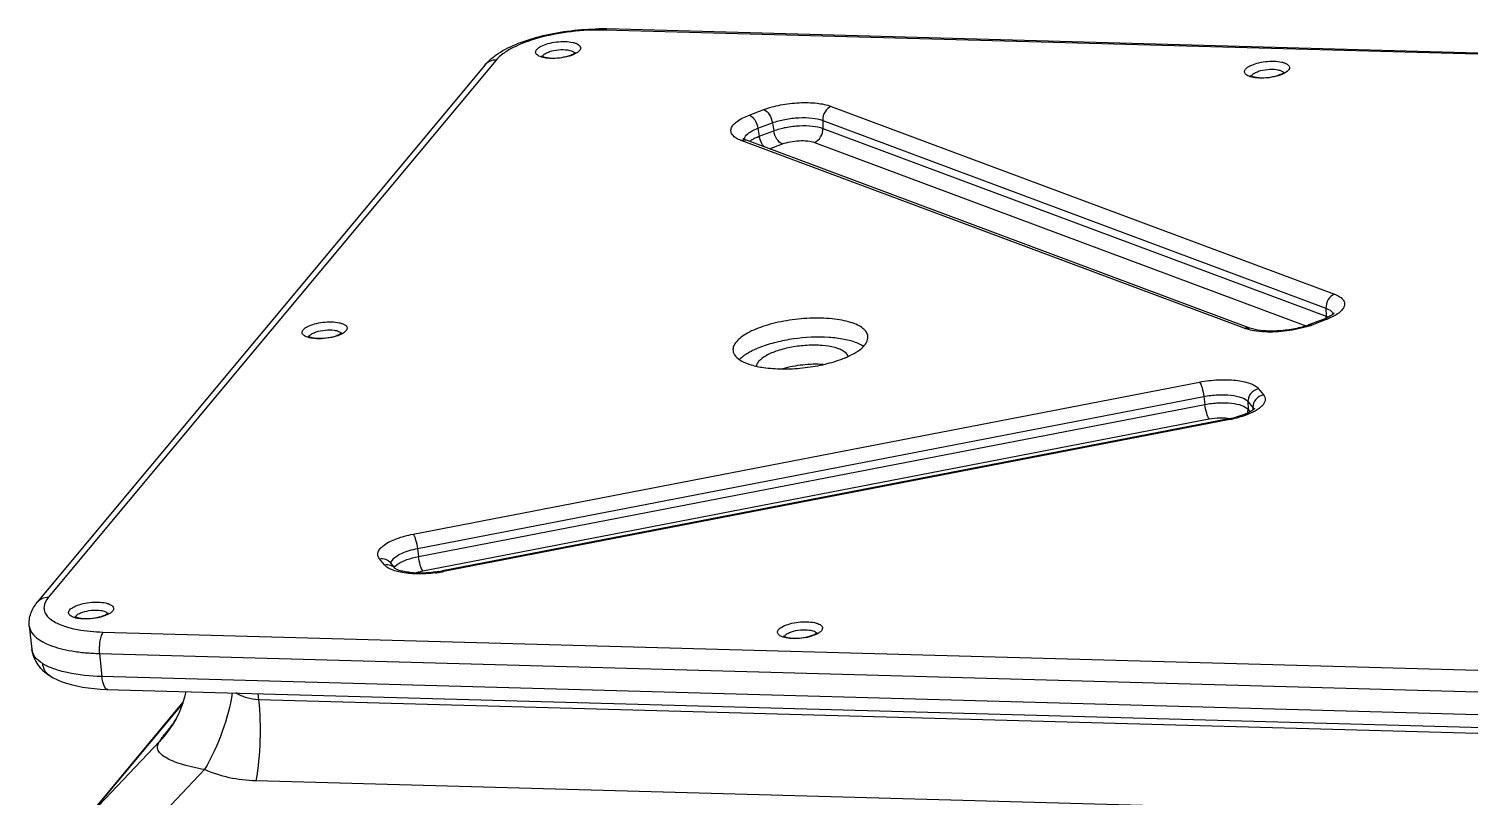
# Model space of a CAD drawing. Extents: x 104235 to 112395, y 52637 to 53451.
# Drawn here: x 111568.01 to 111613.61, y 53179.19 to 53203.48 of the extents above; entities that cross this region are included whole.
import ezdxf

# ---------------------------------------------------------------- set-up
doc = ezdxf.new("R2010")
doc.units = 0
doc.header["$LTSCALE"] = 1000
doc.layers.add('01-细实线', color=3, linetype='Continuous', lineweight=25)

msp = doc.modelspace()

# ---------------------------------------------------------------- linework, layer by layer
at = {"layer": '01-细实线'}
for p, q in [((111653.803, 53201.569, 283284.028), (111586.225, 53203.441, 283284.028)), ((111653.864, 53201.607, 283284.028), (111586.297, 53203.479, 283284.028)), ((111582.446, 53202.343, 283284.028), (111568.282, 53185.353, 283284.028)), ((111582.795, 53202.493, 283284.028), (111568.629, 53185.501, 283284.028)), ((111590.804, 53200.755, 283284.028), (111591.262, 53200.928, 283284.028)), ((111593.396, 53201.031, 283284.028), (111609.313, 53195.093, 283284.028)), ((111591.078, 53200.336, 283284.028), (111591.536, 53200.509, 283284.028)), ((111591.078, 53200.336, 283284.028), (111591.118, 53200.087, 283284.028)), ((111591.536, 53200.509, 283284.028), (111591.576, 53200.26, 283284.028)), ((111593.127, 53200.586, 283284.028), (111593.135, 53200.335, 283284.028)), ((111593.127, 53200.586, 283284.028), (111609.044, 53194.648, 283284.028)), ((111593.135, 53200.335, 283284.028), (111609.052, 53194.398, 283284.028)), ((111606.462, 53194.015, 283284.028), (111590.545, 53199.953, 283284.028)), ((111606.637, 53194.019, 283284.028), (111590.72, 53199.957, 283284.028)), ((111591.118, 53200.087, 283284.028), (111591.576, 53200.26, 283284.028)), ((111592.866, 53199.89, 283284.028), (111608.411, 53194.091, 283284.028)), ((111591.442, 53199.687, 283284.028), (111591.85, 53199.841, 283284.028)), ((111609.044, 53194.648, 283284.028), (111609.052, 53194.398, 283284.028)), ((111608.954, 53194.294, 283284.028), (111608.496, 53194.121, 283284.028)), ((111609.054, 53194.291, 283284.028), (111608.596, 53194.118, 283284.028)), ((111580.169, 53187.507, 283284.028), (111605.044, 53192.315, 283284.028)), ((111606.914, 53192.101, 283284.028), (111607.069, 53191.911, 283284.028)), ((111580.307, 53187.051, 283284.028), (111605.182, 53191.858, 283284.028)), ((111605.182, 53191.858, 283284.028), (111605.214, 53191.607, 283284.028)), ((111606.577, 53191.699, 283284.028), (111606.58, 53191.451, 283284.028)), ((111606.577, 53191.699, 283284.028), (111606.732, 53191.509, 283284.028)), ((111580.34, 53186.799, 283284.028), (111605.214, 53191.607, 283284.028)), ((111606.58, 53191.451, 283284.028), (111606.644, 53191.373, 283284.028)), ((111606.732, 53191.509, 283284.028), (111606.733, 53191.429, 283284.028)), ((111580.478, 53186.343, 283284.028), (111605.352, 53191.15, 283284.028)), ((111605.974, 53191.152, 283284.028), (111581.099, 53186.344, 283284.028)), ((111606.009, 53191.131, 283284.028), (111581.135, 53186.323, 283284.028)), ((111579.265, 53186.537, 283284.028), (111579.109, 53186.727, 283284.028)), ((111580.307, 53187.051, 283284.028), (111580.34, 53186.799, 283284.028)), ((111579.605, 53186.422, 283284.028), (111579.45, 53186.612, 283284.028)), ((111568.03, 53184.601, 283284.028), (111568.108, 53183.873, 283284.028)), ((111570.36, 53184.41, 283284.028), (111637.938, 53182.538, 283284.028)), ((111570.249, 53183.733, 283284.028), (111570.328, 53183.005, 283284.028)), ((111570.249, 53183.733, 283284.028), (111637.827, 53181.861, 283284.028)), ((111568.685, 53183.024, 283284.028), (111568.679, 53183.027, 283284.028)), ((111637.904, 53181.133, 283284.028), (111570.328, 53183.005, 283284.028)), ((111572.891, 53182.19, 283284.028), (111569.698, 53178.36, 283284.028)), ((111572.884, 53182.166, 283284.028), (111569.848, 53178.524, 283284.028)), ((111575.26, 53182.467, 283284.028), (111575.281, 53182.27, 283284.028)), ((111635.733, 53180.595, 283284.028), (111575.281, 53182.27, 283284.028)), ((111572.681, 53181.684, 283284.028), (111572.681, 53181.684, 283284.028)), ((111572.496, 53181.408, 283284.028), (111572.582, 53181.511, 283284.028)), ((111572.153, 53180.956, 283284.028), (111569.848, 53178.524, 283284.028)), ((111571.265, 53177.631, 283284.028), (111573.57, 53180.062, 283284.028)), ((111635.65, 53178.03, 283284.028), (111575.198, 53179.704, 283284.028))]:
    msp.add_line(p, q, dxfattribs=at)
at = {"layer": '01-细实线', "elevation": 283284.028}
for points in [[(111568.108, 53183.874), (111568.118, 53183.802), (111568.144, 53183.693), (111568.184, 53183.584), (111568.236, 53183.479)], [(111568.236, 53183.479), (111568.299, 53183.379), (111568.375, 53183.284), (111568.462, 53183.195), (111568.559, 53183.113), (111568.666, 53183.036), (111568.679, 53183.027)], [(111568.685, 53183.024), (111568.762, 53182.979), (111568.896, 53182.911), (111569.04, 53182.85), (111569.194, 53182.796), (111569.358, 53182.749), (111569.53, 53182.708), (111569.709, 53182.674), (111569.895, 53182.646), (111570.084, 53182.624), (111570.275, 53182.609), (111570.468, 53182.6), (111638.089, 53180.727)], [(111572.98, 53182.53), (111572.941, 53182.355), (111572.865, 53182.106), (111572.769, 53181.865), (111572.681, 53181.684)], [(111572.681, 53181.684), (111572.664, 53181.652), (111572.627, 53181.587), (111572.595, 53181.533), (111572.568, 53181.49), (111572.547, 53181.457), (111572.53, 53181.433), (111572.519, 53181.417), (111572.516, 53181.413)]]:
    msp.add_lwpolyline(points, dxfattribs=at)
at = {"layer": '01-细实线'}
for centre, radius, start, end in [((111586.1, 53196.25, 283284.028), 7.231, 88.999, 90.3676), ((111586.105, 53196.536, 283284.028), 6.945, 88.4145, 88.9942), ((111584.356, 53202.575, 283284.028), 0.0978, 153.6596, 159.5442), ((111582.745, 53202.095, 283284.028), 0.388, 135.2325, 140.2054), ((111606.78, 53201.954, 283284.028), 0.0978, 153.6596, 159.5442), ((111590.641, 53199.747, 283284.028), 0.224, 69.5483, 76.2894), ((111591.202, 53199.443, 283284.028), 0.618, 127.9723, 129.1637), ((111608.596, 53194.383, 283284.028), 0.456, 355.9402, 1.7651), ((111607.694, 53196.246, 283284.028), 2.271, 288.228, 290.6753), ((111607.654, 53196.611, 283284.028), 2.665, 288.2253, 290.6819), ((111608.284, 53196.07, 283284.028), 1.898, 290.6747, 293.4222), ((111608.57, 53194.385, 283284.028), 0.482, 353.8223, 355.98), ((111608.248, 53196.427, 283284.028), 2.283, 290.6796, 293.4033), ((111576.969, 53193.715, 283284.028), 0.0978, 153.6596, 159.5442), ((111592.552, 53196.182, 283284.028), 3.355, 290.0145, 292.6509), ((111592.758, 53195.688, 283284.028), 2.82, 292.6436, 295.6051), ((111605.363, 53194.342, 283284.028), 3.248, 281.3887, 284.8228), ((111605.312, 53194.576, 283284.028), 3.487, 280.9387, 281.4421), ((111605.286, 53194.877, 283284.028), 3.815, 280.9312, 282.865), ((111580.345, 53190.439, 283284.028), 4.191, 277.2768, 279.0694), ((111580.411, 53189.908, 283284.028), 3.63, 279.1318, 280.9293), ((111580.372, 53190.275, 283284.028), 4.024, 279.0641, 280.9301), ((111569.583, 53184.855, 283284.028), 0.0978, 153.6596, 159.5442), ((111592.006, 53184.234, 283284.028), 0.0978, 153.6596, 159.5442), ((111569.843, 53183.185, 283284.028), 3.211, 316.0189, 332.1195), ((111570.756, 53183.144, 283284.028), 2.457, 315.0531, 315.4485), ((111570.751, 53183.15, 283284.028), 2.465, 315.4494, 317.3838)]:
    msp.add_arc(centre, radius, start, end, dxfattribs=at)
for points, knots in [([(111586.225, 53203.441, 283284.028), (111585.874, 53203.451, 283284.028), (111585.174, 53203.415, 283284.028), (111584.194, 53203.23, 283284.028), (111583.467, 53202.975, 283284.028), (111583.023, 53202.712, 283284.028), (111582.858, 53202.568, 283284.028), (111582.795, 53202.493, 283284.028)], [0, 0, 0, 0, 0.28958, 0.575578, 0.820968, 0.919664, 1, 1, 1, 1]), ([(111582.861, 53202.701, 283284.028), (111583.06, 53202.832, 283284.028), (111583.525, 53203.055, 283284.028), (111584.3, 53203.289, 283284.028), (111585.158, 53203.44, 283284.028), (111585.754, 53203.479, 283284.028), (111586.054, 53203.481, 283284.028)], [0, 0, 0, 0, 0.21468, 0.461829, 0.729643, 1, 1, 1, 1]), ([(111584.081, 53202.83, 283284.028), (111584.118, 53202.874, 283284.028), (111584.235, 53202.948, 283284.028), (111584.447, 53203.023, 283284.028), (111584.705, 53203.072, 283284.028), (111584.969, 53203.085, 283284.028), (111585.176, 53203.066, 283284.028), (111585.314, 53203.027, 283284.028), (111585.403, 53202.987, 283284.028), (111585.474, 53202.921, 283284.028), (111585.467, 53202.84, 283284.028), (111585.446, 53202.808, 283284.028), (111585.433, 53202.793, 283284.028)], [0, 0, 0, 0, 0.105609, 0.251041, 0.420555, 0.592184, 0.743503, 0.80586, 0.85747, 0.930395, 0.962334, 1, 1, 1, 1]), ([(111586.225, 53203.441, 283284.028), (111586.231, 53203.447, 283284.028), (111586.251, 53203.465, 283284.028), (111586.278, 53203.479, 283284.028), (111586.297, 53203.479, 283284.028)], [0, 0, 0, 0, 0.301601, 1, 1, 1, 1]), ([(111582.565, 53202.469, 283284.028), (111582.587, 53202.49, 283284.028), (111582.68, 53202.574, 283284.028), (111582.782, 53202.649, 283284.028), (111582.861, 53202.701, 283284.028)], [0, 0, 0, 0, 0.24229, 1, 1, 1, 1]), ([(111584.42, 53202.552, 283284.028), (111584.355, 53202.559, 283284.028), (111584.263, 53202.574, 283284.028), (111584.155, 53202.615, 283284.028), (111584.086, 53202.656, 283284.028), (111584.026, 53202.736, 283284.028), (111584.06, 53202.805, 283284.028), (111584.081, 53202.83, 283284.028)], [0, 0, 0, 0, 0.366044, 0.513764, 0.636012, 0.816673, 1, 1, 1, 1]), ([(111584.243, 53202.619, 283284.028), (111584.242, 53202.621, 283284.028), (111584.238, 53202.625, 283284.028), (111584.242, 53202.623, 283284.028), (111584.247, 53202.618, 283284.028), (111584.258, 53202.613, 283284.028), (111584.274, 53202.605, 283284.028), (111584.305, 53202.594, 283284.028), (111584.331, 53202.587, 283284.028), (111584.35, 53202.583, 283284.028)], [0, 0, 0, 0, 0.044974, 0.04924, 0.101177, 0.201769, 0.348301, 0.534283, 1, 1, 1, 1]), ([(111584.285, 53202.644, 283284.028), (111584.306, 53202.67, 283284.028), (111584.371, 53202.715, 283284.028), (111584.443, 53202.745, 283284.028), (111584.485, 53202.76, 283284.028)], [0, 0, 0, 0, 0.427384, 1, 1, 1, 1]), ([(111585.061, 53202.605, 283284.028), (111584.956, 53202.577, 283284.028), (111584.742, 53202.542, 283284.028), (111584.526, 53202.541, 283284.028), (111584.42, 53202.552, 283284.028)], [0, 0, 0, 0, 0.506625, 1, 1, 1, 1]), ([(111584.485, 53202.76, 283284.028), (111584.577, 53202.791, 283284.028), (111584.769, 53202.828, 283284.028), (111584.965, 53202.829, 283284.028), (111585.06, 53202.815, 283284.028)], [0, 0, 0, 0, 0.503804, 1, 1, 1, 1]), ([(111584.498, 53202.562, 283284.028), (111584.598, 53202.554, 283284.028), (111584.797, 53202.561, 283284.028), (111584.992, 53202.599, 283284.028), (111585.086, 53202.629, 283284.028)], [0, 0, 0, 0, 0.503003, 1, 1, 1, 1]), ([(111585.06, 53202.815, 283284.028), (111585.109, 53202.808, 283284.028), (111585.188, 53202.79, 283284.028), (111585.264, 53202.746, 283284.028), (111585.282, 53202.718, 283284.028)], [0, 0, 0, 0, 0.597592, 1, 1, 1, 1]), ([(111585.433, 53202.793, 283284.028), (111585.395, 53202.748, 283284.028), (111585.272, 53202.671, 283284.028), (111585.14, 53202.626, 283284.028), (111585.061, 53202.605, 283284.028)], [0, 0, 0, 0, 0.419625, 1, 1, 1, 1]), ([(111585.086, 53202.629, 283284.028), (111585.134, 53202.644, 283284.028), (111585.207, 53202.672, 283284.028), (111585.277, 53202.712, 283284.028), (111585.297, 53202.731, 283284.028)], [0, 0, 0, 0, 0.634988, 1, 1, 1, 1]), ([(111585.297, 53202.731, 283284.028), (111585.298, 53202.732, 283284.028), (111585.3, 53202.734, 283284.028), (111585.302, 53202.736, 283284.028), (111585.303, 53202.737, 283284.028)], [0, 0, 0, 0, 0.593442, 1, 1, 1, 1]), ([(111582.795, 53202.493, 283284.028), (111582.734, 53202.494, 283284.028), (111582.614, 53202.474, 283284.028), (111582.51, 53202.409, 283284.028), (111582.469, 53202.368, 283284.028)], [0, 0, 0, 0, 0.515578, 1, 1, 1, 1]), ([(111584.35, 53202.583, 283284.028), (111584.361, 53202.58, 283284.028), (111584.41, 53202.57, 283284.028), (111584.46, 53202.564, 283284.028), (111584.498, 53202.562, 283284.028)], [0, 0, 0, 0, 0.224817, 1, 1, 1, 1]), ([(111606.844, 53201.931, 283284.028), (111606.778, 53201.938, 283284.028), (111606.687, 53201.953, 283284.028), (111606.579, 53201.994, 283284.028), (111606.51, 53202.035, 283284.028), (111606.45, 53202.115, 283284.028), (111606.484, 53202.184, 283284.028), (111606.505, 53202.209, 283284.028)], [0, 0, 0, 0, 0.366044, 0.513764, 0.636012, 0.816673, 1, 1, 1, 1]), ([(111606.505, 53202.209, 283284.028), (111606.542, 53202.253, 283284.028), (111606.659, 53202.327, 283284.028), (111606.871, 53202.402, 283284.028), (111607.129, 53202.451, 283284.028), (111607.393, 53202.464, 283284.028), (111607.599, 53202.445, 283284.028), (111607.737, 53202.406, 283284.028), (111607.827, 53202.366, 283284.028), (111607.897, 53202.3, 283284.028), (111607.891, 53202.219, 283284.028), (111607.87, 53202.187, 283284.028), (111607.857, 53202.172, 283284.028)], [0, 0, 0, 0, 0.105609, 0.251041, 0.420555, 0.592184, 0.743503, 0.80586, 0.85747, 0.930395, 0.962334, 1, 1, 1, 1]), ([(111606.709, 53202.023, 283284.028), (111606.73, 53202.049, 283284.028), (111606.795, 53202.094, 283284.028), (111606.867, 53202.124, 283284.028), (111606.909, 53202.139, 283284.028)], [0, 0, 0, 0, 0.427384, 1, 1, 1, 1]), ([(111606.909, 53202.139, 283284.028), (111607.001, 53202.17, 283284.028), (111607.193, 53202.207, 283284.028), (111607.389, 53202.208, 283284.028), (111607.484, 53202.194, 283284.028)], [0, 0, 0, 0, 0.503804, 1, 1, 1, 1]), ([(111607.484, 53202.194, 283284.028), (111607.532, 53202.187, 283284.028), (111607.612, 53202.169, 283284.028), (111607.688, 53202.125, 283284.028), (111607.706, 53202.097, 283284.028)], [0, 0, 0, 0, 0.597592, 1, 1, 1, 1]), ([(111607.857, 53202.172, 283284.028), (111607.819, 53202.126, 283284.028), (111607.696, 53202.05, 283284.028), (111607.564, 53202.005, 283284.028), (111607.485, 53201.984, 283284.028)], [0, 0, 0, 0, 0.419625, 1, 1, 1, 1]), ([(111606.667, 53201.998, 283284.028), (111606.666, 53202, 283284.028), (111606.662, 53202.004, 283284.028), (111606.666, 53202.001, 283284.028), (111606.671, 53201.997, 283284.028), (111606.682, 53201.992, 283284.028), (111606.698, 53201.984, 283284.028), (111606.729, 53201.973, 283284.028), (111606.755, 53201.966, 283284.028), (111606.773, 53201.961, 283284.028)], [0, 0, 0, 0, 0.044974, 0.04924, 0.101177, 0.201769, 0.348301, 0.534283, 1, 1, 1, 1]), ([(111606.773, 53201.961, 283284.028), (111606.784, 53201.959, 283284.028), (111606.834, 53201.949, 283284.028), (111606.883, 53201.943, 283284.028), (111606.922, 53201.94, 283284.028)], [0, 0, 0, 0, 0.224817, 1, 1, 1, 1]), ([(111607.485, 53201.984, 283284.028), (111607.38, 53201.956, 283284.028), (111607.166, 53201.921, 283284.028), (111606.95, 53201.92, 283284.028), (111606.844, 53201.931, 283284.028)], [0, 0, 0, 0, 0.506625, 1, 1, 1, 1]), ([(111606.922, 53201.94, 283284.028), (111607.022, 53201.933, 283284.028), (111607.221, 53201.94, 283284.028), (111607.416, 53201.978, 283284.028), (111607.51, 53202.008, 283284.028)], [0, 0, 0, 0, 0.503003, 1, 1, 1, 1]), ([(111607.51, 53202.008, 283284.028), (111607.558, 53202.023, 283284.028), (111607.631, 53202.051, 283284.028), (111607.7, 53202.091, 283284.028), (111607.721, 53202.11, 283284.028)], [0, 0, 0, 0, 0.634988, 1, 1, 1, 1]), ([(111607.721, 53202.11, 283284.028), (111607.722, 53202.111, 283284.028), (111607.724, 53202.113, 283284.028), (111607.726, 53202.115, 283284.028), (111607.726, 53202.116, 283284.028)], [0, 0, 0, 0, 0.593442, 1, 1, 1, 1]), ([(111591.262, 53200.928, 283284.028), (111591.433, 53200.993, 283284.028), (111591.804, 53201.091, 283284.028), (111592.372, 53201.159, 283284.028), (111592.913, 53201.148, 283284.028), (111593.252, 53201.085, 283284.028), (111593.396, 53201.031, 283284.028)], [0, 0, 0, 0, 0.253177, 0.527755, 0.787617, 1, 1, 1, 1]), ([(111591.262, 53200.928, 283284.028), (111591.335, 53200.901, 283284.028), (111591.459, 53200.765, 283284.028), (111591.521, 53200.602, 283284.028), (111591.536, 53200.509, 283284.028)], [0, 0, 0, 0, 0.450356, 1, 1, 1, 1]), ([(111593.396, 53201.031, 283284.028), (111593.315, 53201, 283284.028), (111593.173, 53200.864, 283284.028), (111593.124, 53200.68, 283284.028), (111593.127, 53200.586, 283284.028)], [0, 0, 0, 0, 0.481534, 1, 1, 1, 1]), ([(111590.545, 53199.953, 283284.028), (111590.49, 53199.974, 283284.028), (111590.392, 53200.018, 283284.028), (111590.277, 53200.108, 283284.028), (111590.215, 53200.219, 283284.028), (111590.225, 53200.343, 283284.028), (111590.3, 53200.458, 283284.028), (111590.484, 53200.619, 283284.028), (111590.668, 53200.704, 283284.028), (111590.804, 53200.755, 283284.028)], [0, 0, 0, 0, 0.139598, 0.250856, 0.340965, 0.42713, 0.528999, 0.657525, 1, 1, 1, 1]), ([(111590.687, 53200.088, 283284.028), (111590.726, 53200.141, 283284.028), (111590.852, 53200.24, 283284.028), (111590.994, 53200.304, 283284.028), (111591.078, 53200.336, 283284.028)], [0, 0, 0, 0, 0.425535, 1, 1, 1, 1]), ([(111590.804, 53200.755, 283284.028), (111590.876, 53200.728, 283284.028), (111591.001, 53200.591, 283284.028), (111591.063, 53200.429, 283284.028), (111591.078, 53200.336, 283284.028)], [0, 0, 0, 0, 0.450356, 1, 1, 1, 1]), ([(111591.536, 53200.509, 283284.028), (111591.664, 53200.557, 283284.028), (111591.94, 53200.63, 283284.028), (111592.363, 53200.681, 283284.028), (111592.766, 53200.673, 283284.028), (111593.02, 53200.626, 283284.028), (111593.127, 53200.586, 283284.028)], [0, 0, 0, 0, 0.253195, 0.527751, 0.787603, 1, 1, 1, 1]), ([(111591.576, 53200.26, 283284.028), (111591.701, 53200.307, 283284.028), (111591.972, 53200.379, 283284.028), (111592.386, 53200.428, 283284.028), (111592.782, 53200.421, 283284.028), (111593.03, 53200.374, 283284.028), (111593.135, 53200.335, 283284.028)], [0, 0, 0, 0, 0.253195, 0.527751, 0.787603, 1, 1, 1, 1]), ([(111592.866, 53199.89, 283284.028), (111592.947, 53199.921, 283284.028), (111593.088, 53200.057, 283284.028), (111593.138, 53200.241, 283284.028), (111593.135, 53200.335, 283284.028)], [0, 0, 0, 0, 0.481534, 1, 1, 1, 1]), ([(111590.545, 53199.953, 283284.028), (111590.557, 53199.958, 283284.028), (111590.606, 53199.972, 283284.028), (111590.658, 53199.973, 283284.028), (111590.695, 53199.964, 283284.028)], [0, 0, 0, 0, 0.261345, 1, 1, 1, 1]), ([(111590.72, 53199.957, 283284.028), (111590.694, 53199.966, 283284.028), (111590.658, 53199.982, 283284.028), (111590.624, 53200.002, 283284.028), (111590.615, 53200.01, 283284.028)], [0, 0, 0, 0, 0.705077, 1, 1, 1, 1]), ([(111590.821, 53199.93, 283284.028), (111590.831, 53199.938, 283284.028), (111590.872, 53199.968, 283284.028), (111590.916, 53199.994, 283284.028), (111590.951, 53200.012, 283284.028)], [0, 0, 0, 0, 0.231036, 1, 1, 1, 1]), ([(111590.951, 53200.012, 283284.028), (111590.964, 53200.019, 283284.028), (111591.018, 53200.047, 283284.028), (111591.074, 53200.07, 283284.028), (111591.118, 53200.087, 283284.028)], [0, 0, 0, 0, 0.236484, 1, 1, 1, 1]), ([(111591.278, 53199.748, 283284.028), (111591.258, 53199.77, 283284.028), (111591.18, 53199.869, 283284.028), (111591.133, 53199.992, 283284.028), (111591.118, 53200.087, 283284.028)], [0, 0, 0, 0, 0.236027, 1, 1, 1, 1]), ([(111591.85, 53199.841, 283284.028), (111591.777, 53199.868, 283284.028), (111591.653, 53200.005, 283284.028), (111591.591, 53200.167, 283284.028), (111591.576, 53200.26, 283284.028)], [0, 0, 0, 0, 0.450356, 1, 1, 1, 1]), ([(111591.85, 53199.841, 283284.028), (111591.931, 53199.872, 283284.028), (111592.108, 53199.918, 283284.028), (111592.378, 53199.951, 283284.028), (111592.635, 53199.946, 283284.028), (111592.797, 53199.915, 283284.028), (111592.866, 53199.89, 283284.028)], [0, 0, 0, 0, 0.253177, 0.527751, 0.787618, 1, 1, 1, 1]), ([(111609.313, 53195.093, 283284.028), (111609.231, 53195.063, 283284.028), (111609.09, 53194.927, 283284.028), (111609.041, 53194.742, 283284.028), (111609.044, 53194.648, 283284.028)], [0, 0, 0, 0, 0.481534, 1, 1, 1, 1]), ([(111609.313, 53195.093, 283284.028), (111609.365, 53195.074, 283284.028), (111609.459, 53195.032, 283284.028), (111609.571, 53194.948, 283284.028), (111609.636, 53194.846, 283284.028), (111609.64, 53194.732, 283284.028), (111609.584, 53194.621, 283284.028), (111609.432, 53194.467, 283284.028), (111609.272, 53194.383, 283284.028), (111609.154, 53194.332, 283284.028)], [0, 0, 0, 0, 0.144946, 0.262101, 0.357314, 0.445335, 0.544957, 0.668614, 1, 1, 1, 1]), ([(111609.296, 53194.486, 283284.028), (111609.273, 53194.459, 283284.028), (111609.189, 53194.401, 283284.028), (111609.099, 53194.355, 283284.028), (111609.039, 53194.329, 283284.028)], [0, 0, 0, 0, 0.348323, 1, 1, 1, 1]), ([(111609.044, 53194.648, 283284.028), (111609.073, 53194.637, 283284.028), (111609.163, 53194.598, 283284.028), (111609.253, 53194.531, 283284.028), (111609.276, 53194.466, 283284.028)], [0, 0, 0, 0, 0.313569, 1, 1, 1, 1]), ([(111609.297, 53194.483, 283284.028), (111609.298, 53194.486, 283284.028), (111609.305, 53194.498, 283284.028), (111609.298, 53194.488, 283284.028), (111609.296, 53194.486, 283284.028)], [0, 0, 0, 0, 0.549381, 1, 1, 1, 1]), ([(111577.034, 53193.691, 283284.028), (111576.968, 53193.698, 283284.028), (111576.876, 53193.714, 283284.028), (111576.769, 53193.755, 283284.028), (111576.699, 53193.795, 283284.028), (111576.64, 53193.876, 283284.028), (111576.674, 53193.945, 283284.028), (111576.695, 53193.97, 283284.028)], [0, 0, 0, 0, 0.366044, 0.513764, 0.636012, 0.816673, 1, 1, 1, 1]), ([(111576.695, 53193.97, 283284.028), (111576.731, 53194.013, 283284.028), (111576.848, 53194.088, 283284.028), (111577.061, 53194.163, 283284.028), (111577.318, 53194.211, 283284.028), (111577.582, 53194.225, 283284.028), (111577.789, 53194.205, 283284.028), (111577.927, 53194.167, 283284.028), (111578.017, 53194.127, 283284.028), (111578.087, 53194.061, 283284.028), (111578.08, 53193.98, 283284.028), (111578.059, 53193.948, 283284.028), (111578.046, 53193.932, 283284.028)], [0, 0, 0, 0, 0.105609, 0.251041, 0.420555, 0.592184, 0.743503, 0.80586, 0.85747, 0.930395, 0.962334, 1, 1, 1, 1]), ([(111577.099, 53193.899, 283284.028), (111577.191, 53193.931, 283284.028), (111577.383, 53193.967, 283284.028), (111577.578, 53193.968, 283284.028), (111577.673, 53193.954, 283284.028)], [0, 0, 0, 0, 0.503804, 1, 1, 1, 1]), ([(111577.673, 53193.954, 283284.028), (111577.722, 53193.947, 283284.028), (111577.801, 53193.93, 283284.028), (111577.877, 53193.886, 283284.028), (111577.895, 53193.858, 283284.028)], [0, 0, 0, 0, 0.597592, 1, 1, 1, 1]), ([(111578.046, 53193.932, 283284.028), (111578.009, 53193.887, 283284.028), (111577.886, 53193.811, 283284.028), (111577.753, 53193.765, 283284.028), (111577.675, 53193.745, 283284.028)], [0, 0, 0, 0, 0.419625, 1, 1, 1, 1]), ([(111594.555, 53193.761, 283284.028), (111594.55, 53193.807, 283284.028), (111594.513, 53193.904, 283284.028), (111594.394, 53194.024, 283284.028), (111594.221, 53194.127, 283284.028), (111593.995, 53194.211, 283284.028), (111593.724, 53194.276, 283284.028), (111593.295, 53194.336, 283284.028), (111592.706, 53194.347, 283284.028), (111591.991, 53194.272, 283284.028), (111591.326, 53194.117, 283284.028), (111590.843, 53193.928, 283284.028), (111590.549, 53193.742, 283284.028), (111590.438, 53193.642, 283284.028), (111590.395, 53193.59, 283284.028)], [0, 0, 0, 0, 0.030488, 0.066242, 0.110215, 0.163294, 0.225134, 0.294643, 0.450073, 0.614242, 0.770091, 0.902034, 0.955594, 1, 1, 1, 1]), ([(111606.462, 53194.015, 283284.028), (111606.476, 53194.021, 283284.028), (111606.533, 53194.037, 283284.028), (111606.596, 53194.034, 283284.028), (111606.637, 53194.019, 283284.028)], [0, 0, 0, 0, 0.26311, 1, 1, 1, 1]), ([(111606.851, 53193.923, 283284.028), (111606.824, 53193.927, 283284.028), (111606.722, 53193.943, 283284.028), (111606.621, 53193.965, 283284.028), (111606.548, 53193.987, 283284.028)], [0, 0, 0, 0, 0.266764, 1, 1, 1, 1]), ([(111608.405, 53194.089, 283284.028), (111608.255, 53194.04, 283284.028), (111607.936, 53193.965, 283284.028), (111607.456, 53193.916, 283284.028), (111607.015, 53193.929, 283284.028), (111606.745, 53193.979, 283284.028), (111606.637, 53194.019, 283284.028)], [0, 0, 0, 0, 0.263424, 0.545749, 0.806099, 1, 1, 1, 1]), ([(111608.257, 53194.014, 283284.028), (111608.023, 53193.955, 283284.028), (111607.554, 53193.886, 283284.028), (111607.079, 53193.892, 283284.028), (111606.851, 53193.923, 283284.028)], [0, 0, 0, 0, 0.51231, 1, 1, 1, 1]), ([(111608.488, 53194.08, 283284.028), (111608.469, 53194.074, 283284.028), (111608.393, 53194.05, 283284.028), (111608.316, 53194.028, 283284.028), (111608.257, 53194.014, 283284.028)], [0, 0, 0, 0, 0.243102, 1, 1, 1, 1]), ([(111608.596, 53194.118, 283284.028), (111608.587, 53194.121, 283284.028), (111608.555, 53194.131, 283284.028), (111608.519, 53194.13, 283284.028), (111608.496, 53194.121, 283284.028)], [0, 0, 0, 0, 0.271993, 1, 1, 1, 1]), ([(111609.054, 53194.291, 283284.028), (111609.045, 53194.294, 283284.028), (111609.013, 53194.304, 283284.028), (111608.977, 53194.303, 283284.028), (111608.954, 53194.294, 283284.028)], [0, 0, 0, 0, 0.271993, 1, 1, 1, 1]), ([(111576.857, 53193.759, 283284.028), (111576.856, 53193.761, 283284.028), (111576.852, 53193.764, 283284.028), (111576.856, 53193.762, 283284.028), (111576.86, 53193.758, 283284.028), (111576.872, 53193.753, 283284.028), (111576.888, 53193.745, 283284.028), (111576.919, 53193.734, 283284.028), (111576.944, 53193.726, 283284.028), (111576.963, 53193.722, 283284.028)], [0, 0, 0, 0, 0.044974, 0.04924, 0.101177, 0.201769, 0.348301, 0.534283, 1, 1, 1, 1]), ([(111576.898, 53193.784, 283284.028), (111576.92, 53193.809, 283284.028), (111576.985, 53193.855, 283284.028), (111577.056, 53193.885, 283284.028), (111577.099, 53193.899, 283284.028)], [0, 0, 0, 0, 0.427384, 1, 1, 1, 1]), ([(111576.963, 53193.722, 283284.028), (111576.974, 53193.72, 283284.028), (111577.023, 53193.71, 283284.028), (111577.073, 53193.704, 283284.028), (111577.112, 53193.701, 283284.028)], [0, 0, 0, 0, 0.224817, 1, 1, 1, 1]), ([(111577.675, 53193.745, 283284.028), (111577.569, 53193.717, 283284.028), (111577.356, 53193.682, 283284.028), (111577.139, 53193.681, 283284.028), (111577.034, 53193.691, 283284.028)], [0, 0, 0, 0, 0.506625, 1, 1, 1, 1]), ([(111577.112, 53193.701, 283284.028), (111577.211, 53193.694, 283284.028), (111577.41, 53193.701, 283284.028), (111577.606, 53193.739, 283284.028), (111577.7, 53193.768, 283284.028)], [0, 0, 0, 0, 0.503003, 1, 1, 1, 1]), ([(111577.7, 53193.768, 283284.028), (111577.747, 53193.783, 283284.028), (111577.821, 53193.812, 283284.028), (111577.89, 53193.851, 283284.028), (111577.911, 53193.871, 283284.028)], [0, 0, 0, 0, 0.634988, 1, 1, 1, 1]), ([(111577.911, 53193.871, 283284.028), (111577.912, 53193.872, 283284.028), (111577.914, 53193.874, 283284.028), (111577.915, 53193.876, 283284.028), (111577.916, 53193.876, 283284.028)], [0, 0, 0, 0, 0.593442, 1, 1, 1, 1]), ([(111590.395, 53193.59, 283284.028), (111590.359, 53193.548, 283284.028), (111590.302, 53193.46, 283284.028), (111590.284, 53193.354, 283284.028), (111590.289, 53193.307, 283284.028)], [0, 0, 0, 0, 0.540947, 1, 1, 1, 1]), ([(111594.207, 53193.551, 283284.028), (111594.079, 53193.603, 283284.028), (111593.785, 53193.68, 283284.028), (111593.113, 53193.757, 283284.028), (111592.382, 53193.72, 283284.028), (111591.662, 53193.583, 283284.028), (111591.179, 53193.437, 283284.028), (111590.786, 53193.259, 283284.028), (111590.57, 53193.107, 283284.028), (111590.491, 53193.024, 283284.028)], [0, 0, 0, 0, 0.106134, 0.233524, 0.522545, 0.666856, 0.799059, 0.911683, 1, 1, 1, 1]), ([(111593.933, 53193.124, 283284.028), (111593.912, 53193.191, 283284.028), (111593.818, 53193.28, 283284.028), (111593.665, 53193.356, 283284.028), (111593.436, 53193.431, 283284.028), (111593.088, 53193.481, 283284.028), (111592.629, 53193.483, 283284.028), (111592.154, 53193.427, 283284.028), (111591.715, 53193.321, 283284.028), (111591.359, 53193.177, 283284.028), (111591.166, 53193.044, 283284.028), (111591.104, 53192.97, 283284.028)], [0, 0, 0, 0, 0.0689, 0.115493, 0.170833, 0.304669, 0.460063, 0.622156, 0.774975, 0.904101, 1, 1, 1, 1]), ([(111593.977, 53193.145, 283284.028), (111594.074, 53193.191, 283284.028), (111594.244, 53193.286, 283284.028), (111594.395, 53193.412, 283284.028), (111594.45, 53193.478, 283284.028)], [0, 0, 0, 0, 0.555599, 1, 1, 1, 1]), ([(111594.414, 53193.444, 283284.028), (111594.399, 53193.454, 283284.028), (111594.333, 53193.495, 283284.028), (111594.262, 53193.529, 283284.028), (111594.207, 53193.551, 283284.028)], [0, 0, 0, 0, 0.230529, 1, 1, 1, 1]), ([(111594.45, 53193.478, 283284.028), (111594.485, 53193.521, 283284.028), (111594.543, 53193.608, 283284.028), (111594.56, 53193.714, 283284.028), (111594.555, 53193.761, 283284.028)], [0, 0, 0, 0, 0.540947, 1, 1, 1, 1]), ([(111590.289, 53193.307, 283284.028), (111590.296, 53193.244, 283284.028), (111590.368, 53193.104, 283284.028), (111590.582, 53192.957, 283284.028), (111590.885, 53192.842, 283284.028), (111591.122, 53192.794, 283284.028), (111591.253, 53192.775, 283284.028)], [0, 0, 0, 0, 0.165745, 0.379235, 0.658109, 1, 1, 1, 1]), ([(111591.253, 53192.775, 283284.028), (111591.448, 53192.746, 283284.028), (111591.861, 53192.719, 283284.028), (111592.49, 53192.751, 283284.028), (111593.113, 53192.849, 283284.028), (111593.514, 53192.961, 283284.028), (111593.7, 53193.029, 283284.028)], [0, 0, 0, 0, 0.238876, 0.498997, 0.759634, 1, 1, 1, 1]), ([(111591.104, 53192.97, 283284.028), (111591.094, 53192.957, 283284.028), (111591.06, 53192.912, 283284.028), (111591.036, 53192.857, 283284.028), (111591.032, 53192.816, 283284.028)], [0, 0, 0, 0, 0.280466, 1, 1, 1, 1]), ([(111593.139, 53192.869, 283284.028), (111592.924, 53192.883, 283284.028), (111592.492, 53192.87, 283284.028), (111592.067, 53192.792, 283284.028), (111591.86, 53192.732, 283284.028)], [0, 0, 0, 0, 0.500058, 1, 1, 1, 1]), ([(111605.044, 53192.315, 283284.028), (111605.239, 53192.352, 283284.028), (111605.624, 53192.398, 283284.028), (111606.165, 53192.387, 283284.028), (111606.563, 53192.313, 283284.028), (111606.8, 53192.205, 283284.028), (111606.884, 53192.137, 283284.028), (111606.914, 53192.101, 283284.028)], [0, 0, 0, 0, 0.307549, 0.598375, 0.835838, 0.927267, 1, 1, 1, 1]), ([(111605.044, 53192.315, 283284.028), (111605.061, 53192.294, 283284.028), (111605.091, 53192.234, 283284.028), (111605.144, 53192.083, 283284.028), (111605.17, 53191.951, 283284.028), (111605.182, 53191.858, 283284.028)], [0, 0, 0, 0, 0.169039, 0.41301, 1, 1, 1, 1]), ([(111606.914, 53192.101, 283284.028), (111606.822, 53192.083, 283284.028), (111606.648, 53191.981, 283284.028), (111606.575, 53191.791, 283284.028), (111606.577, 53191.699, 283284.028)], [0, 0, 0, 0, 0.506165, 1, 1, 1, 1]), ([(111605.182, 53191.858, 283284.028), (111605.328, 53191.886, 283284.028), (111605.614, 53191.92, 283284.028), (111606.019, 53191.912, 283284.028), (111606.345, 53191.851, 283284.028), (111606.527, 53191.76, 283284.028), (111606.577, 53191.699, 283284.028)], [0, 0, 0, 0, 0.30798, 0.599151, 0.836936, 1, 1, 1, 1]), ([(111605.214, 53191.607, 283284.028), (111605.357, 53191.634, 283284.028), (111605.638, 53191.668, 283284.028), (111606.034, 53191.66, 283284.028), (111606.354, 53191.6, 283284.028), (111606.532, 53191.51, 283284.028), (111606.58, 53191.451, 283284.028)], [0, 0, 0, 0, 0.30798, 0.599151, 0.836936, 1, 1, 1, 1]), ([(111607.069, 53191.911, 283284.028), (111607.087, 53191.889, 283284.028), (111607.116, 53191.842, 283284.028), (111607.135, 53191.727, 283284.028), (111607.075, 53191.61, 283284.028), (111606.977, 53191.512, 283284.028), (111606.824, 53191.401, 283284.028), (111606.688, 53191.336, 283284.028), (111606.589, 53191.296, 283284.028)], [0, 0, 0, 0, 0.093965, 0.181085, 0.374955, 0.499372, 0.645354, 1, 1, 1, 1]), ([(111607.069, 53191.911, 283284.028), (111606.977, 53191.893, 283284.028), (111606.803, 53191.791, 283284.028), (111606.73, 53191.6, 283284.028), (111606.732, 53191.509, 283284.028)], [0, 0, 0, 0, 0.506165, 1, 1, 1, 1]), ([(111605.352, 53191.15, 283284.028), (111605.335, 53191.171, 283284.028), (111605.306, 53191.232, 283284.028), (111605.253, 53191.382, 283284.028), (111605.226, 53191.514, 283284.028), (111605.214, 53191.607, 283284.028)], [0, 0, 0, 0, 0.169039, 0.41301, 1, 1, 1, 1]), ([(111605.352, 53191.15, 283284.028), (111605.463, 53191.172, 283284.028), (111605.613, 53191.188, 283284.028), (111605.763, 53191.186, 283284.028), (111605.799, 53191.184, 283284.028)], [0, 0, 0, 0, 0.756759, 1, 1, 1, 1]), ([(111606.589, 53191.296, 283284.028), (111606.555, 53191.283, 283284.028), (111606.406, 53191.227, 283284.028), (111606.253, 53191.184, 283284.028), (111606.135, 53191.157, 283284.028)], [0, 0, 0, 0, 0.234556, 1, 1, 1, 1]), ([(111606.784, 53191.469, 283284.028), (111606.786, 53191.472, 283284.028), (111606.792, 53191.483, 283284.028), (111606.782, 53191.469, 283284.028), (111606.766, 53191.455, 283284.028), (111606.723, 53191.419, 283284.028), (111606.672, 53191.388, 283284.028), (111606.618, 53191.358, 283284.028), (111606.551, 53191.325, 283284.028), (111606.456, 53191.285, 283284.028), (111606.33, 53191.241, 283284.028), (111606.24, 53191.215, 283284.028), (111606.194, 53191.202, 283284.028)], [0, 0, 0, 0, 0.016473, 0.026923, 0.050118, 0.132302, 0.253672, 0.326579, 0.406597, 0.58502, 0.784226, 1, 1, 1, 1]), ([(111605.799, 53191.184, 283284.028), (111605.818, 53191.184, 283284.028), (111605.888, 53191.179, 283284.028), (111605.958, 53191.17, 283284.028), (111606.008, 53191.16, 283284.028)], [0, 0, 0, 0, 0.265847, 1, 1, 1, 1]), ([(111606.009, 53191.131, 283284.028), (111606.006, 53191.134, 283284.028), (111605.997, 53191.145, 283284.028), (111605.983, 53191.154, 283284.028), (111605.974, 53191.152, 283284.028)], [0, 0, 0, 0, 0.333221, 1, 1, 1, 1]), ([(111579.109, 53186.727, 283284.028), (111579.085, 53186.757, 283284.028), (111579.048, 53186.826, 283284.028), (111579.059, 53186.949, 283284.028), (111579.134, 53187.064, 283284.028), (111579.319, 53187.224, 283284.028), (111579.671, 53187.388, 283284.028), (111579.989, 53187.472, 283284.028), (111580.169, 53187.507, 283284.028)], [0, 0, 0, 0, 0.076042, 0.148978, 0.235292, 0.344238, 0.634254, 1, 1, 1, 1]), ([(111580.169, 53187.507, 283284.028), (111580.186, 53187.486, 283284.028), (111580.216, 53187.426, 283284.028), (111580.269, 53187.275, 283284.028), (111580.296, 53187.144, 283284.028), (111580.307, 53187.051, 283284.028)], [0, 0, 0, 0, 0.169039, 0.41301, 1, 1, 1, 1]), ([(111579.109, 53186.727, 283284.028), (111579.172, 53186.739, 283284.028), (111579.303, 53186.733, 283284.028), (111579.412, 53186.659, 283284.028), (111579.45, 53186.612, 283284.028)], [0, 0, 0, 0, 0.510868, 1, 1, 1, 1]), ([(111579.476, 53186.578, 283284.028), (111579.476, 53186.587, 283284.028), (111579.48, 53186.624, 283284.028), (111579.497, 53186.659, 283284.028), (111579.513, 53186.682, 283284.028)], [0, 0, 0, 0, 0.232523, 1, 1, 1, 1]), ([(111579.513, 53186.682, 283284.028), (111579.541, 53186.726, 283284.028), (111579.633, 53186.809, 283284.028), (111579.895, 53186.951, 283284.028), (111580.134, 53187.017, 283284.028), (111580.307, 53187.051, 283284.028)], [0, 0, 0, 0, 0.175625, 0.406329, 1, 1, 1, 1]), ([(111579.699, 53186.568, 283284.028), (111579.785, 53186.624, 283284.028), (111579.995, 53186.718, 283284.028), (111580.216, 53186.775, 283284.028), (111580.34, 53186.799, 283284.028)], [0, 0, 0, 0, 0.448607, 1, 1, 1, 1]), ([(111580.478, 53186.343, 283284.028), (111580.461, 53186.364, 283284.028), (111580.431, 53186.424, 283284.028), (111580.378, 53186.575, 283284.028), (111580.351, 53186.706, 283284.028), (111580.34, 53186.799, 283284.028)], [0, 0, 0, 0, 0.169039, 0.41301, 1, 1, 1, 1]), ([(111579.265, 53186.537, 283284.028), (111579.327, 53186.549, 283284.028), (111579.458, 53186.543, 283284.028), (111579.567, 53186.469, 283284.028), (111579.605, 53186.422, 283284.028)], [0, 0, 0, 0, 0.510868, 1, 1, 1, 1]), ([(111579.418, 53186.419, 283284.028), (111579.402, 53186.427, 283284.028), (111579.346, 53186.46, 283284.028), (111579.294, 53186.501, 283284.028), (111579.265, 53186.537, 283284.028)], [0, 0, 0, 0, 0.280402, 1, 1, 1, 1]), ([(111579.761, 53186.303, 283284.028), (111579.736, 53186.309, 283284.028), (111579.644, 53186.33, 283284.028), (111579.553, 53186.358, 283284.028), (111579.489, 53186.385, 283284.028)], [0, 0, 0, 0, 0.271123, 1, 1, 1, 1]), ([(111579.575, 53186.458, 283284.028), (111579.579, 53186.464, 283284.028), (111579.6, 53186.488, 283284.028), (111579.623, 53186.51, 283284.028), (111579.642, 53186.525, 283284.028)], [0, 0, 0, 0, 0.232227, 1, 1, 1, 1]), ([(111580.987, 53186.325, 283284.028), (111580.829, 53186.299, 283284.028), (111580.523, 53186.269, 283284.028), (111580.152, 53186.279, 283284.028), (111579.893, 53186.318, 283284.028), (111579.748, 53186.354, 283284.028), (111579.655, 53186.392, 283284.028), (111579.613, 53186.416, 283284.028), (111579.602, 53186.425, 283284.028)], [0, 0, 0, 0, 0.339796, 0.654097, 0.787551, 0.896227, 0.971189, 1, 1, 1, 1]), ([(111579.602, 53186.425, 283284.028), (111579.602, 53186.425, 283284.028), (111579.604, 53186.423, 283284.028), (111579.605, 53186.423, 283284.028), (111579.605, 53186.422, 283284.028)], [0, 0, 0, 0, 0.153996, 1, 1, 1, 1]), ([(111580.876, 53186.282, 283284.028), (111580.68, 53186.257, 283284.028), (111580.307, 53186.235, 283284.028), (111579.933, 53186.267, 283284.028), (111579.761, 53186.303, 283284.028)], [0, 0, 0, 0, 0.529632, 1, 1, 1, 1]), ([(111580.246, 53186.281, 283284.028), (111580.264, 53186.287, 283284.028), (111580.34, 53186.312, 283284.028), (111580.418, 53186.331, 283284.028), (111580.478, 53186.343, 283284.028)], [0, 0, 0, 0, 0.237141, 1, 1, 1, 1]), ([(111581.135, 53186.323, 283284.028), (111581.132, 53186.327, 283284.028), (111581.123, 53186.337, 283284.028), (111581.108, 53186.346, 283284.028), (111581.099, 53186.344, 283284.028)], [0, 0, 0, 0, 0.333221, 1, 1, 1, 1]), ([(111568.03, 53184.6, 283284.028), (111568.015, 53184.736, 283284.028), (111568.052, 53185.015, 283284.028), (111568.197, 53185.25, 283284.028), (111568.282, 53185.352, 283284.028)], [0, 0, 0, 0, 0.506066, 1, 1, 1, 1]), ([(111568.629, 53185.501, 283284.028), (111568.564, 53185.504, 283284.028), (111568.431, 53185.482, 283284.028), (111568.323, 53185.402, 283284.028), (111568.282, 53185.353, 283284.028)], [0, 0, 0, 0, 0.506016, 1, 1, 1, 1]), ([(111568.629, 53185.501, 283284.028), (111568.562, 53185.42, 283284.028), (111568.481, 53185.277, 283284.028), (111568.499, 53185.073, 283284.028), (111568.571, 53184.936, 283284.028), (111568.694, 53184.814, 283284.028), (111568.94, 53184.659, 283284.028), (111569.165, 53184.583, 283284.028), (111569.326, 53184.542, 283284.028)], [0, 0, 0, 0, 0.214734, 0.308885, 0.408521, 0.523485, 0.659437, 1, 1, 1, 1]), ([(111569.308, 53185.11, 283284.028), (111569.345, 53185.153, 283284.028), (111569.462, 53185.227, 283284.028), (111569.674, 53185.302, 283284.028), (111569.932, 53185.351, 283284.028), (111570.196, 53185.364, 283284.028), (111570.402, 53185.345, 283284.028), (111570.54, 53185.306, 283284.028), (111570.63, 53185.266, 283284.028), (111570.7, 53185.2, 283284.028), (111570.694, 53185.12, 283284.028), (111570.673, 53185.088, 283284.028), (111570.66, 53185.072, 283284.028)], [0, 0, 0, 0, 0.105609, 0.251041, 0.420555, 0.592184, 0.743503, 0.80586, 0.85747, 0.930395, 0.962334, 1, 1, 1, 1]), ([(111569.647, 53184.831, 283284.028), (111569.581, 53184.838, 283284.028), (111569.49, 53184.853, 283284.028), (111569.382, 53184.895, 283284.028), (111569.313, 53184.935, 283284.028), (111569.253, 53185.015, 283284.028), (111569.287, 53185.084, 283284.028), (111569.308, 53185.11, 283284.028)], [0, 0, 0, 0, 0.366044, 0.513764, 0.636012, 0.816673, 1, 1, 1, 1]), ([(111569.47, 53184.899, 283284.028), (111569.469, 53184.9, 283284.028), (111569.465, 53184.904, 283284.028), (111569.469, 53184.902, 283284.028), (111569.474, 53184.898, 283284.028), (111569.485, 53184.892, 283284.028), (111569.501, 53184.885, 283284.028), (111569.532, 53184.873, 283284.028), (111569.558, 53184.866, 283284.028), (111569.576, 53184.862, 283284.028)], [0, 0, 0, 0, 0.044974, 0.04924, 0.101177, 0.201769, 0.348301, 0.534283, 1, 1, 1, 1]), ([(111569.512, 53184.924, 283284.028), (111569.533, 53184.949, 283284.028), (111569.598, 53184.995, 283284.028), (111569.67, 53185.025, 283284.028), (111569.712, 53185.039, 283284.028)], [0, 0, 0, 0, 0.427384, 1, 1, 1, 1]), ([(111569.576, 53184.862, 283284.028), (111569.587, 53184.859, 283284.028), (111569.637, 53184.849, 283284.028), (111569.686, 53184.844, 283284.028), (111569.725, 53184.841, 283284.028)], [0, 0, 0, 0, 0.224817, 1, 1, 1, 1]), ([(111570.288, 53184.884, 283284.028), (111570.183, 53184.856, 283284.028), (111569.969, 53184.822, 283284.028), (111569.753, 53184.82, 283284.028), (111569.647, 53184.831, 283284.028)], [0, 0, 0, 0, 0.506625, 1, 1, 1, 1]), ([(111569.712, 53185.039, 283284.028), (111569.804, 53185.07, 283284.028), (111569.996, 53185.107, 283284.028), (111570.192, 53185.108, 283284.028), (111570.287, 53185.094, 283284.028)], [0, 0, 0, 0, 0.503804, 1, 1, 1, 1]), ([(111569.725, 53184.841, 283284.028), (111569.824, 53184.834, 283284.028), (111570.024, 53184.841, 283284.028), (111570.219, 53184.879, 283284.028), (111570.313, 53184.908, 283284.028)], [0, 0, 0, 0, 0.503003, 1, 1, 1, 1]), ([(111570.287, 53185.094, 283284.028), (111570.335, 53185.087, 283284.028), (111570.415, 53185.07, 283284.028), (111570.491, 53185.025, 283284.028), (111570.508, 53184.998, 283284.028)], [0, 0, 0, 0, 0.597592, 1, 1, 1, 1]), ([(111570.66, 53185.072, 283284.028), (111570.622, 53185.027, 283284.028), (111570.499, 53184.951, 283284.028), (111570.367, 53184.905, 283284.028), (111570.288, 53184.884, 283284.028)], [0, 0, 0, 0, 0.419625, 1, 1, 1, 1]), ([(111570.313, 53184.908, 283284.028), (111570.361, 53184.923, 283284.028), (111570.434, 53184.951, 283284.028), (111570.503, 53184.991, 283284.028), (111570.524, 53185.011, 283284.028)], [0, 0, 0, 0, 0.634988, 1, 1, 1, 1]), ([(111570.524, 53185.011, 283284.028), (111570.525, 53185.012, 283284.028), (111570.527, 53185.014, 283284.028), (111570.529, 53185.015, 283284.028), (111570.529, 53185.016, 283284.028)], [0, 0, 0, 0, 0.593442, 1, 1, 1, 1]), ([(111568.03, 53184.601, 283284.028), (111568.062, 53184.307, 283284.028), (111568.516, 53184.037, 283284.028), (111569.013, 53183.885, 283284.028), (111569.391, 53183.805, 283284.028), (111569.807, 53183.754, 283284.028), (111570.098, 53183.737, 283284.028), (111570.249, 53183.733, 283284.028)], [0, 0, 0, 0, 0.356656, 0.49344, 0.64787, 0.817789, 1, 1, 1, 1]), ([(111569.326, 53184.542, 283284.028), (111569.402, 53184.522, 283284.028), (111569.742, 53184.448, 283284.028), (111570.091, 53184.417, 283284.028), (111570.36, 53184.41, 283284.028)], [0, 0, 0, 0, 0.226295, 1, 1, 1, 1]), ([(111570.36, 53184.41, 283284.028), (111570.336, 53184.376, 283284.028), (111570.299, 53184.283, 283284.028), (111570.256, 53184.124, 283284.028), (111570.239, 53183.933, 283284.028), (111570.242, 53183.799, 283284.028), (111570.249, 53183.733, 283284.028)], [0, 0, 0, 0, 0.176891, 0.426178, 0.713184, 1, 1, 1, 1]), ([(111592.071, 53184.21, 283284.028), (111592.005, 53184.217, 283284.028), (111591.913, 53184.232, 283284.028), (111591.806, 53184.274, 283284.028), (111591.736, 53184.314, 283284.028), (111591.677, 53184.394, 283284.028), (111591.711, 53184.463, 283284.028), (111591.732, 53184.488, 283284.028)], [0, 0, 0, 0, 0.366044, 0.513764, 0.636012, 0.816673, 1, 1, 1, 1]), ([(111591.732, 53184.488, 283284.028), (111591.768, 53184.532, 283284.028), (111591.886, 53184.606, 283284.028), (111592.098, 53184.681, 283284.028), (111592.355, 53184.73, 283284.028), (111592.62, 53184.743, 283284.028), (111592.826, 53184.724, 283284.028), (111592.964, 53184.685, 283284.028), (111593.054, 53184.645, 283284.028), (111593.124, 53184.579, 283284.028), (111593.118, 53184.499, 283284.028), (111593.097, 53184.466, 283284.028), (111593.084, 53184.451, 283284.028)], [0, 0, 0, 0, 0.105609, 0.251041, 0.420555, 0.592184, 0.743503, 0.80586, 0.85747, 0.930395, 0.962334, 1, 1, 1, 1]), ([(111591.936, 53184.302, 283284.028), (111591.957, 53184.328, 283284.028), (111592.022, 53184.374, 283284.028), (111592.094, 53184.404, 283284.028), (111592.136, 53184.418, 283284.028)], [0, 0, 0, 0, 0.427384, 1, 1, 1, 1]), ([(111592.136, 53184.418, 283284.028), (111592.228, 53184.449, 283284.028), (111592.42, 53184.486, 283284.028), (111592.616, 53184.487, 283284.028), (111592.711, 53184.473, 283284.028)], [0, 0, 0, 0, 0.503804, 1, 1, 1, 1]), ([(111592.711, 53184.473, 283284.028), (111592.759, 53184.466, 283284.028), (111592.839, 53184.448, 283284.028), (111592.914, 53184.404, 283284.028), (111592.932, 53184.376, 283284.028)], [0, 0, 0, 0, 0.597592, 1, 1, 1, 1]), ([(111593.084, 53184.451, 283284.028), (111593.046, 53184.406, 283284.028), (111592.923, 53184.329, 283284.028), (111592.791, 53184.284, 283284.028), (111592.712, 53184.263, 283284.028)], [0, 0, 0, 0, 0.419625, 1, 1, 1, 1]), ([(111592.737, 53184.287, 283284.028), (111592.785, 53184.302, 283284.028), (111592.858, 53184.33, 283284.028), (111592.927, 53184.37, 283284.028), (111592.948, 53184.39, 283284.028)], [0, 0, 0, 0, 0.634988, 1, 1, 1, 1]), ([(111592.948, 53184.39, 283284.028), (111592.949, 53184.391, 283284.028), (111592.951, 53184.392, 283284.028), (111592.953, 53184.394, 283284.028), (111592.953, 53184.395, 283284.028)], [0, 0, 0, 0, 0.593442, 1, 1, 1, 1]), ([(111591.894, 53184.278, 283284.028), (111591.893, 53184.279, 283284.028), (111591.889, 53184.283, 283284.028), (111591.893, 53184.281, 283284.028), (111591.898, 53184.277, 283284.028), (111591.909, 53184.271, 283284.028), (111591.925, 53184.264, 283284.028), (111591.956, 53184.252, 283284.028), (111591.982, 53184.245, 283284.028), (111592, 53184.241, 283284.028)], [0, 0, 0, 0, 0.044974, 0.04924, 0.101177, 0.201769, 0.348301, 0.534283, 1, 1, 1, 1]), ([(111592, 53184.241, 283284.028), (111592.011, 53184.238, 283284.028), (111592.06, 53184.228, 283284.028), (111592.11, 53184.223, 283284.028), (111592.149, 53184.22, 283284.028)], [0, 0, 0, 0, 0.224817, 1, 1, 1, 1]), ([(111592.712, 53184.263, 283284.028), (111592.607, 53184.235, 283284.028), (111592.393, 53184.2, 283284.028), (111592.176, 53184.199, 283284.028), (111592.071, 53184.21, 283284.028)], [0, 0, 0, 0, 0.506625, 1, 1, 1, 1]), ([(111592.149, 53184.22, 283284.028), (111592.248, 53184.213, 283284.028), (111592.447, 53184.22, 283284.028), (111592.643, 53184.258, 283284.028), (111592.737, 53184.287, 283284.028)], [0, 0, 0, 0, 0.503003, 1, 1, 1, 1]), ([(111568.453, 53183.414, 283284.028), (111568.361, 53183.473, 283284.028), (111568.204, 53183.597, 283284.028), (111568.117, 53183.786, 283284.028), (111568.108, 53183.873, 283284.028)], [0, 0, 0, 0, 0.554136, 1, 1, 1, 1]), ([(111570.328, 53183.005, 283284.028), (111569.959, 53183.015, 283284.028), (111569.437, 53183.063, 283284.028), (111568.814, 53183.234, 283284.028), (111568.559, 53183.348, 283284.028), (111568.453, 53183.414, 283284.028)], [0, 0, 0, 0, 0.57094, 0.805908, 1, 1, 1, 1]), ([(111568.679, 53183.027, 283284.028), (111568.617, 53183.068, 283284.028), (111568.507, 53183.184, 283284.028), (111568.461, 53183.336, 283284.028), (111568.453, 53183.414, 283284.028)], [0, 0, 0, 0, 0.486739, 1, 1, 1, 1]), ([(111570.512, 53182.598, 283284.028), (111570.458, 53182.6, 283284.028), (111570.391, 53182.708, 283284.028), (111570.35, 53182.848, 283284.028), (111570.334, 53182.95, 283284.028), (111570.328, 53183.005, 283284.028)], [0, 0, 0, 0, 0.346638, 0.640629, 1, 1, 1, 1]), ([(111574.446, 53182.49, 283284.028), (111574.387, 53182.073, 283284.028), (111574.162, 53181.231, 283284.028), (111573.795, 53180.443, 283284.028), (111573.57, 53180.062, 283284.028)], [0, 0, 0, 0, 0.488312, 1, 1, 1, 1]), ([(111575.281, 53182.27, 283284.028), (111575.155, 53182.273, 283284.028), (111574.905, 53182.316, 283284.028), (111574.674, 53182.422, 283284.028), (111574.567, 53182.486, 283284.028)], [0, 0, 0, 0, 0.499962, 1, 1, 1, 1]), ([(111575.281, 53182.27, 283284.028), (111575.326, 53181.842, 283284.028), (111575.352, 53180.982, 283284.028), (111575.271, 53180.126, 283284.028), (111575.198, 53179.704, 283284.028)], [0, 0, 0, 0, 0.50129, 1, 1, 1, 1]), ([(111572.153, 53180.956, 283284.028), (111572.166, 53180.98, 283284.028), (111572.203, 53181.037, 283284.028), (111572.315, 53181.19, 283284.028), (111572.418, 53181.315, 283284.028), (111572.496, 53181.408, 283284.028)], [0, 0, 0, 0, 0.14439, 0.358913, 1, 1, 1, 1]), ([(111573.57, 53180.062, 283284.028), (111573.327, 53180.105, 283284.028), (111572.982, 53180.179, 283284.028), (111572.569, 53180.324, 283284.028), (111572.339, 53180.437, 283284.028), (111572.176, 53180.559, 283284.028), (111572.083, 53180.694, 283284.028), (111572.079, 53180.84, 283284.028), (111572.125, 53180.919, 283284.028), (111572.153, 53180.956, 283284.028)], [0, 0, 0, 0, 0.385463, 0.547378, 0.681203, 0.784698, 0.86244, 0.928384, 1, 1, 1, 1]), ([(111575.198, 53179.704, 283284.028), (111574.915, 53179.712, 283284.028), (111574.357, 53179.779, 283284.028), (111573.823, 53179.952, 283284.028), (111573.57, 53180.062, 283284.028)], [0, 0, 0, 0, 0.506829, 1, 1, 1, 1])]:
    msp.add_open_spline(points, degree=3, knots=knots, dxfattribs=at)
for points in [[(111584.259, 53202.576, 283284.028), (111584.258, 53202.587, 283284.028), (111584.26, 53202.599, 283284.028), (111584.264, 53202.61, 283284.028)], [(111584.268, 53202.619, 283284.028), (111584.273, 53202.628, 283284.028), (111584.278, 53202.636, 283284.028), (111584.285, 53202.644, 283284.028)], [(111582.446, 53202.343, 283284.028), (111582.483, 53202.387, 283284.028), (111582.523, 53202.429, 283284.028), (111582.565, 53202.469, 283284.028)], [(111606.683, 53201.955, 283284.028), (111606.682, 53201.966, 283284.028), (111606.684, 53201.978, 283284.028), (111606.688, 53201.988, 283284.028)], [(111606.692, 53201.998, 283284.028), (111606.697, 53202.007, 283284.028), (111606.702, 53202.015, 283284.028), (111606.709, 53202.023, 283284.028)], [(111590.645, 53199.99, 283284.028), (111590.647, 53200.008, 283284.028), (111590.653, 53200.026, 283284.028), (111590.66, 53200.043, 283284.028)], [(111590.66, 53200.043, 283284.028), (111590.667, 53200.059, 283284.028), (111590.677, 53200.074, 283284.028), (111590.687, 53200.088, 283284.028)], [(111609.052, 53194.398, 283284.028), (111609.074, 53194.389, 283284.028), (111609.097, 53194.38, 283284.028), (111609.118, 53194.369, 283284.028)], [(111606.548, 53193.987, 283284.028), (111606.519, 53193.995, 283284.028), (111606.49, 53194.005, 283284.028), (111606.462, 53194.015, 283284.028)], [(111576.873, 53193.715, 283284.028), (111576.872, 53193.727, 283284.028), (111576.874, 53193.739, 283284.028), (111576.878, 53193.749, 283284.028)], [(111576.882, 53193.758, 283284.028), (111576.886, 53193.768, 283284.028), (111576.892, 53193.776, 283284.028), (111576.898, 53193.784, 283284.028)], [(111606.563, 53191.331, 283284.028), (111606.575, 53191.37, 283284.028), (111606.581, 53191.411, 283284.028), (111606.58, 53191.451, 283284.028)], [(111606.732, 53191.509, 283284.028), (111606.745, 53191.492, 283284.028), (111606.757, 53191.473, 283284.028), (111606.764, 53191.452, 283284.028)], [(111579.489, 53186.385, 283284.028), (111579.465, 53186.395, 283284.028), (111579.441, 53186.406, 283284.028), (111579.418, 53186.419, 283284.028)], [(111579.642, 53186.525, 283284.028), (111579.66, 53186.54, 283284.028), (111579.68, 53186.554, 283284.028), (111579.699, 53186.568, 283284.028)], [(111569.486, 53184.855, 283284.028), (111569.485, 53184.866, 283284.028), (111569.487, 53184.878, 283284.028), (111569.491, 53184.889, 283284.028)], [(111569.495, 53184.898, 283284.028), (111569.499, 53184.907, 283284.028), (111569.505, 53184.916, 283284.028), (111569.512, 53184.924, 283284.028)], [(111591.91, 53184.234, 283284.028), (111591.909, 53184.245, 283284.028), (111591.911, 53184.257, 283284.028), (111591.915, 53184.268, 283284.028)], [(111591.919, 53184.277, 283284.028), (111591.923, 53184.286, 283284.028), (111591.929, 53184.295, 283284.028), (111591.936, 53184.302, 283284.028)]]:
    msp.add_open_spline(points, degree=3, dxfattribs=at)

doc.saveas('drawing.dxf')
